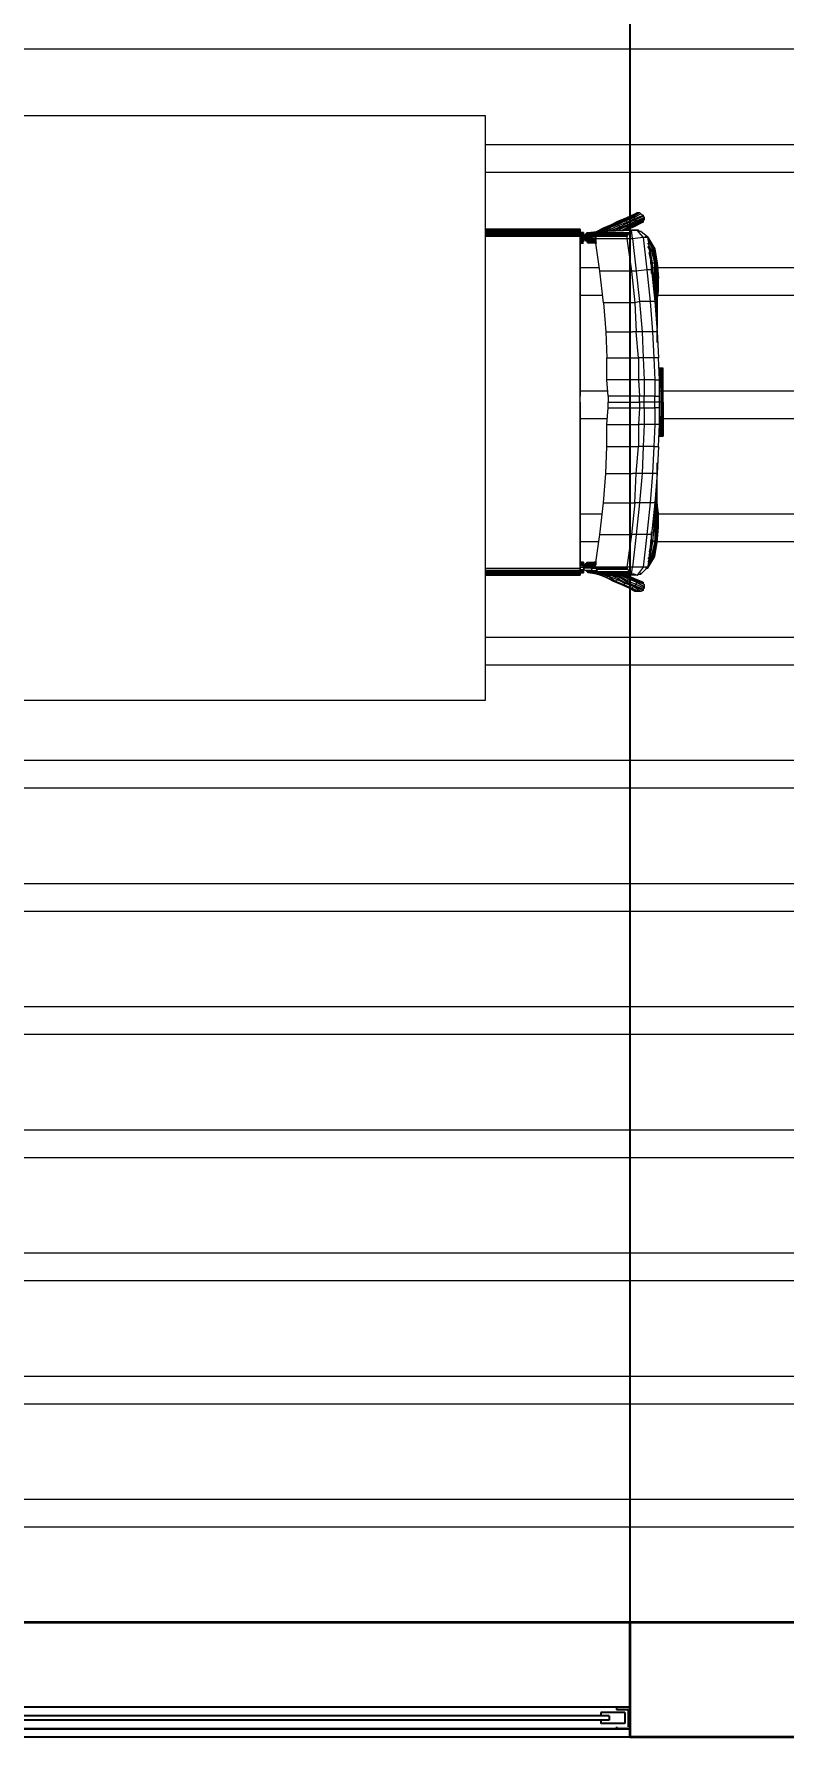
# Model space of a CAD drawing. Header units: inches. Extents: x 2013 to 15569, y -2551 to 2524.
# Drawn here: x 8759.9 to 8851.7, y 644.3 to 852.7 of the extents above; entities that cross this region are included whole.
import ezdxf

# ---------------------------------------------------------------- set-up
doc = ezdxf.new("R2010")
doc.units = ezdxf.units.IN
doc.header["$MEASUREMENT"] = 0
doc.layers.get('0').update_dxf_attribs({"color": 80, "lineweight": 13})
for name, color, linetype, lineweight in [('A-DOOR-FULL', 90, 'Continuous', 25), ('A-FLOR-PATT', 8, 'Continuous', 18), ('A-FURN', 8, 'Continuous', 18), ('A-GLAZ-FULL', 4, 'Continuous', 25), ('A-WALL-FULL', 7, 'Continuous', 35)]:
    doc.layers.add(name, color=color, linetype=linetype, lineweight=lineweight)
doc.styles.add('ARIAL', font='Arial.ttf')
doc.dimstyles.new('TICK_36', dxfattribs={"dimtxt": 3.6, "dimasz": 3.6, "dimexe": 1.8, "dimexo": 1.2, "dimgap": 1.8, "dimtad": 0, "dimdec": 0, "dimzin": 0, "dimdsep": 46, "dimtxsty": 'ARIAL', "dimblk": 'OBLIQUE', "dimcen": 1.8, "dimdle": 1.8, "dimclrd": 256, "dimclrt": 256, "dimadec": 0, "dimazin": 0, "dimtfac": 1, "dimtdec": 0, "dimtmove": 1, "dimatfit": 3, "dimldrblk": 'OPEN90', "dimfxl": 1, "dimtfill": 1, "dimtolj": 1, "dimtzin": 0, "dimarcsym": 0})

# ---------------------------------------------------------------- blocks, each defined once
blk = doc.blocks.new('finestra 1')
at = {"layer": 'A-FLOR-PATT'}
for points in [[(43.0901, -91.3303), (43.0901, -91.3278), (43.0759, -91.3278), (43.0759, -91.3066), (43.0901, -91.3066), (43.0901, -91.3041), (43.0734, -91.3041), (43.0734, -91.3303)], [(43.8567, -91.3303), (43.8567, -91.3278), (43.8709, -91.3278), (43.8709, -91.3066), (43.8567, -91.3066), (43.8567, -91.3041), (43.8734, -91.3041), (43.8734, -91.3303)]]:
    blk.add_hatch(color=256, dxfattribs=at).paths.add_polyline_path(points)
at = {"layer": 'A-FURN'}
for p, q in [((43.0734, -91.2941), (43.8734, -91.2941)), ((43.8734, -91.4341), (43.0734, -91.4341))]:
    blk.add_line(p, q, dxfattribs=at)
at = {"layer": 'A-GLAZ-FULL'}
for p, q in [((43.0734, -91.3041), (43.8734, -91.3041)), ((43.0901, -91.3041), (43.0734, -91.3041)), ((43.0759, -91.3278), (43.0759, -91.3066)), ((43.0801, -91.3105), (43.1092, -91.3105)), ((43.0801, -91.3238), (43.0801, -91.3105)), ((43.8734, -91.3041), (43.0901, -91.3041)), ((43.0901, -91.3066), (43.0901, -91.3041)), ((43.1092, -91.3147), (43.1092, -91.3105)), ((43.8612, -91.3105), (43.832, -91.3105)), ((43.832, -91.3147), (43.832, -91.3105)), ((43.8612, -91.3238), (43.8612, -91.3105)), ((43.8734, -91.3041), (43.8734, -91.3303)), ((43.0734, -91.3303), (43.8734, -91.3303)), ((43.0901, -91.3278), (43.0759, -91.3278)), ((43.0801, -91.3238), (43.1092, -91.3238)), ((43.0901, -91.3303), (43.0901, -91.3278)), ((43.0992, -91.3147), (43.842, -91.3147)), ((43.0992, -91.3197), (43.0992, -91.3147)), ((43.0992, -91.3197), (43.842, -91.3197)), ((43.1092, -91.3238), (43.1092, -91.3197)), ((43.832, -91.3238), (43.832, -91.3197)), ((43.8612, -91.3238), (43.832, -91.3238)), ((43.842, -91.3147), (43.842, -91.3197))]:
    blk.add_line(p, q, dxfattribs=at)
at = {"layer": 'A-WALL-FULL'}
for p, q in [((43.0734, -91.2941), (43.0734, -91.4341)), ((43.8734, -91.4341), (43.8734, -91.2941))]:
    blk.add_line(p, q, dxfattribs=at)
blk = doc.blocks.new('a')
at = {"layer": 'A-FURN'}
for p, q in [((125.7422, -70.6028), (126.4422, -70.6028)), ((126.4422, -70.6028), (126.4422, -71.3178)), ((126.4422, -71.3178), (125.7422, -71.3178))]:
    blk.add_line(p, q, dxfattribs=at)
at = {"layer": 'A-FURN', "color": 7, "lineweight": 0}
for p, q in [((126.618, -70.7273), (126.6279, -70.7215)), ((126.6194, -70.7258), (126.6294, -70.7215)), ((126.6208, -70.7273), (126.6308, -70.7215)), ((126.6251, -70.7229), (126.6279, -70.7215)), ((126.6279, -70.7215), (126.6294, -70.7215)), ((126.6294, -70.7215), (126.6308, -70.7215)), ((126.6308, -70.7215), (126.6322, -70.7229)), ((126.4422, -70.7415), (126.558, -70.7415)), ((126.558, -70.7415), (126.4422, -70.7415)), ((126.558, -70.743), (126.558, -70.7415)), ((126.558, -70.7415), (126.558, -70.743)), ((126.578, -70.7444), (126.5865, -70.7401)), ((126.578, -70.7444), (126.5879, -70.7401)), ((126.5794, -70.7444), (126.5894, -70.7401)), ((126.5851, -70.743), (126.5922, -70.7401)), ((126.5865, -70.7401), (126.5965, -70.7358)), ((126.5865, -70.7401), (126.5879, -70.7401)), ((126.5879, -70.7401), (126.598, -70.7358)), ((126.5879, -70.7401), (126.5894, -70.7401)), ((126.5894, -70.7401), (126.5994, -70.7358)), ((126.5894, -70.743), (126.5937, -70.7401)), ((126.5894, -70.7401), (126.5922, -70.7401)), ((126.5922, -70.7401), (126.6008, -70.7358)), ((126.5922, -70.7401), (126.5937, -70.7401)), ((126.5922, -70.743), (126.5951, -70.7415)), ((126.5937, -70.7401), (126.6037, -70.7358)), ((126.5937, -70.7401), (126.5951, -70.7415)), ((126.5951, -70.7415), (126.6051, -70.7372)), ((126.5951, -70.7415), (126.5951, -70.743)), ((126.5965, -70.7358), (126.6051, -70.7315)), ((126.5965, -70.7358), (126.598, -70.7358)), ((126.5965, -70.743), (126.6065, -70.7387)), ((126.598, -70.7358), (126.608, -70.7315)), ((126.598, -70.7358), (126.5994, -70.7358)), ((126.5994, -70.7358), (126.6094, -70.7315)), ((126.5994, -70.7358), (126.6008, -70.7358)), ((126.6008, -70.7358), (126.6108, -70.7315)), ((126.6008, -70.7358), (126.6037, -70.7358)), ((126.6008, -70.743), (126.6065, -70.7401)), ((126.6037, -70.7358), (126.6137, -70.7315)), ((126.6037, -70.7358), (126.6051, -70.7372)), ((126.6051, -70.7315), (126.6151, -70.7273)), ((126.6051, -70.7315), (126.608, -70.7315)), ((126.6051, -70.7372), (126.6151, -70.733)), ((126.6051, -70.7372), (126.6065, -70.7387)), ((126.6051, -70.743), (126.6065, -70.7415)), ((126.6065, -70.7387), (126.6151, -70.7344)), ((126.6065, -70.7401), (126.6165, -70.7358)), ((126.6065, -70.7415), (126.6165, -70.7372)), ((126.6065, -70.7387), (126.6065, -70.7401)), ((126.6065, -70.7401), (126.6065, -70.7415)), ((126.6065, -70.7415), (126.6065, -70.743)), ((126.608, -70.7315), (126.618, -70.7273)), ((126.608, -70.7315), (126.6094, -70.7315)), ((126.6094, -70.7315), (126.6194, -70.7258)), ((126.6094, -70.7315), (126.6108, -70.7315)), ((126.6094, -70.743), (126.6165, -70.7387)), ((126.6108, -70.7315), (126.6208, -70.7273)), ((126.6108, -70.7315), (126.6137, -70.7315)), ((126.6122, -70.743), (126.6151, -70.7401)), ((126.6137, -70.7315), (126.6237, -70.7273)), ((126.6137, -70.7315), (126.6151, -70.733)), ((126.6137, -70.743), (126.6237, -70.7387)), ((126.6151, -70.7415), (126.6137, -70.743)), ((126.6137, -70.743), (126.6151, -70.7415)), ((126.6151, -70.7273), (126.6251, -70.7229)), ((126.6151, -70.7273), (126.618, -70.7273)), ((126.6151, -70.733), (126.6251, -70.7287)), ((126.6151, -70.7344), (126.6251, -70.7301)), ((126.6151, -70.733), (126.6151, -70.7344)), ((126.6151, -70.7344), (126.6165, -70.7358)), ((126.6151, -70.7401), (126.6251, -70.7358)), ((126.6151, -70.7415), (126.6251, -70.7372)), ((126.6165, -70.7387), (126.6151, -70.7401)), ((126.6151, -70.7401), (126.6151, -70.7415)), ((126.6151, -70.7415), (126.6151, -70.7415)), ((126.6165, -70.7358), (126.6265, -70.7315)), ((126.6165, -70.7372), (126.6265, -70.733)), ((126.6165, -70.7387), (126.6265, -70.7344)), ((126.6165, -70.7358), (126.6165, -70.7372)), ((126.6165, -70.7372), (126.6165, -70.7387)), ((126.618, -70.7273), (126.6194, -70.7258)), ((126.6194, -70.7258), (126.6208, -70.7273)), ((126.6208, -70.7273), (126.6237, -70.7273)), ((126.6237, -70.7273), (126.6322, -70.7229)), ((126.6237, -70.7273), (126.6251, -70.7287)), ((126.6237, -70.7387), (126.6322, -70.7344)), ((126.6251, -70.7372), (126.6237, -70.7387)), ((126.6251, -70.7287), (126.6351, -70.7244)), ((126.6251, -70.7301), (126.6351, -70.7258)), ((126.6251, -70.7287), (126.6251, -70.7301)), ((126.6251, -70.7301), (126.6265, -70.7315)), ((126.6251, -70.7358), (126.6351, -70.7315)), ((126.6251, -70.7372), (126.6351, -70.733)), ((126.6265, -70.7344), (126.6251, -70.7358)), ((126.6251, -70.7358), (126.6251, -70.7372)), ((126.6265, -70.7315), (126.6365, -70.7273)), ((126.6265, -70.733), (126.6365, -70.7287)), ((126.6265, -70.7344), (126.6365, -70.7301)), ((126.6265, -70.7315), (126.6265, -70.733)), ((126.6265, -70.733), (126.6265, -70.7344)), ((126.6322, -70.7229), (126.6351, -70.7244)), ((126.6351, -70.733), (126.6322, -70.7344)), ((126.6351, -70.7244), (126.6351, -70.7258)), ((126.6351, -70.7258), (126.6365, -70.7273)), ((126.6365, -70.7301), (126.6351, -70.7315)), ((126.6351, -70.7315), (126.6351, -70.733)), ((126.6365, -70.7273), (126.6365, -70.7287)), ((126.6365, -70.7287), (126.6365, -70.7301)), ((126.4422, -70.743), (126.558, -70.743)), ((126.4422, -70.7444), (126.558, -70.7444)), ((126.4422, -70.7458), (126.558, -70.7458)), ((126.4422, -70.7473), (126.558, -70.7473)), ((126.4422, -70.7487), (126.558, -70.7487)), ((126.4422, -70.7501), (126.558, -70.7501)), ((126.558, -70.7444), (126.558, -70.743)), ((126.558, -70.743), (126.558, -70.7444)), ((126.558, -70.7458), (126.558, -70.7444)), ((126.558, -70.7444), (126.558, -70.7458)), ((126.558, -70.7473), (126.558, -70.7458)), ((126.558, -70.7458), (126.558, -70.7473)), ((126.558, -70.7458), (126.5623, -70.7458)), ((126.558, -70.7458), (126.5623, -70.7458)), ((126.5623, -70.7458), (126.558, -70.7458)), ((126.558, -70.7458), (126.558, -70.7458)), ((126.558, -70.7487), (126.558, -70.7473)), ((126.558, -70.7473), (126.5623, -70.7473)), ((126.558, -70.7473), (126.558, -70.7487)), ((126.558, -70.7501), (126.558, -70.7487)), ((126.558, -70.7487), (126.5623, -70.7487)), ((126.558, -70.7487), (126.558, -70.7501)), ((126.558, -70.7501), (126.5623, -70.7501)), ((126.558, -70.7901), (126.558, -70.7501)), ((126.558, -70.7501), (126.558, -70.7901)), ((126.558, -70.7516), (126.5623, -70.7516)), ((126.558, -70.753), (126.5623, -70.753)), ((126.558, -70.7544), (126.5623, -70.7544)), ((126.558, -70.7558), (126.5623, -70.7558)), ((126.558, -70.7573), (126.5623, -70.7573)), ((126.5623, -70.7573), (126.558, -70.7573)), ((126.558, -70.7587), (126.5623, -70.7587)), ((126.5623, -70.7473), (126.5623, -70.7458)), ((126.5623, -70.7458), (126.5623, -70.7473)), ((126.5623, -70.7487), (126.5623, -70.7473)), ((126.5623, -70.7473), (126.5623, -70.7487)), ((126.5623, -70.7501), (126.5637, -70.7487)), ((126.5623, -70.7501), (126.5623, -70.7487)), ((126.5623, -70.7487), (126.5623, -70.7501)), ((126.5623, -70.7516), (126.5623, -70.7501)), ((126.5623, -70.7501), (126.5722, -70.7501)), ((126.5623, -70.7516), (126.5623, -70.7501)), ((126.5623, -70.7501), (126.5623, -70.7516)), ((126.5623, -70.753), (126.5623, -70.7516)), ((126.5623, -70.7516), (126.5623, -70.753)), ((126.5623, -70.753), (126.5623, -70.7516)), ((126.5623, -70.7516), (126.5722, -70.7516)), ((126.5623, -70.753), (126.5623, -70.7544)), ((126.5623, -70.753), (126.5623, -70.7544)), ((126.5637, -70.7544), (126.5623, -70.753)), ((126.5722, -70.753), (126.5623, -70.753)), ((126.5623, -70.7544), (126.5623, -70.7558)), ((126.5623, -70.7544), (126.5623, -70.7558)), ((126.5623, -70.7573), (126.5623, -70.7558)), ((126.5623, -70.7558), (126.5623, -70.7573)), ((126.5623, -70.7573), (126.5623, -70.7573)), ((126.5637, -70.7487), (126.5651, -70.7473)), ((126.5637, -70.7487), (126.5722, -70.7487)), ((126.5651, -70.7558), (126.5637, -70.7544)), ((126.5722, -70.7544), (126.5637, -70.7544)), ((126.5651, -70.7473), (126.5665, -70.7458)), ((126.5651, -70.7473), (126.5737, -70.7473)), ((126.5737, -70.7558), (126.5651, -70.7558)), ((126.5665, -70.7573), (126.5651, -70.7558)), ((126.5665, -70.7458), (126.5751, -70.7458)), ((126.5665, -70.7458), (126.568, -70.7458)), ((126.5751, -70.7573), (126.5665, -70.7573)), ((126.568, -70.7587), (126.5665, -70.7573)), ((126.568, -70.7458), (126.578, -70.7444)), ((126.568, -70.7458), (126.578, -70.7458)), ((126.568, -70.7458), (126.5694, -70.7458)), ((126.578, -70.7587), (126.568, -70.7587)), ((126.5694, -70.7587), (126.568, -70.7587)), ((126.5694, -70.7458), (126.5794, -70.7444)), ((126.5694, -70.7458), (126.5794, -70.7458)), ((126.578, -70.7587), (126.5694, -70.7587)), ((126.5722, -70.7487), (126.5737, -70.7473)), ((126.5722, -70.7501), (126.5722, -70.7487)), ((126.578, -70.7487), (126.5722, -70.7487)), ((126.5722, -70.7516), (126.5722, -70.7501)), ((126.578, -70.7501), (126.5722, -70.7501)), ((126.5765, -70.7516), (126.5722, -70.7516)), ((126.5722, -70.7516), (126.5722, -70.753)), ((126.5722, -70.7516), (126.5722, -70.7516)), ((126.5722, -70.753), (126.5765, -70.753)), ((126.5722, -70.753), (126.5722, -70.7544)), ((126.5722, -70.7544), (126.5737, -70.7558)), ((126.5722, -70.7544), (126.578, -70.7544)), ((126.5822, -70.7444), (126.5737, -70.7458)), ((126.5737, -70.7473), (126.5751, -70.7458)), ((126.5794, -70.7473), (126.5737, -70.7473)), ((126.5737, -70.7558), (126.5751, -70.7573)), ((126.5737, -70.7558), (126.578, -70.7558)), ((126.5751, -70.7458), (126.578, -70.7458)), ((126.5794, -70.7458), (126.5751, -70.7458)), ((126.5751, -70.7573), (126.578, -70.7587)), ((126.5751, -70.7573), (126.578, -70.7573)), ((126.578, -70.7501), (126.5765, -70.753)), ((126.5765, -70.753), (126.6151, -70.753)), ((126.5822, -70.793), (126.5765, -70.753)), ((126.5765, -70.753), (126.5765, -70.753)), ((126.578, -70.7444), (126.5794, -70.7444)), ((126.578, -70.7458), (126.5794, -70.7458)), ((126.5808, -70.7458), (126.578, -70.7458)), ((126.5794, -70.7473), (126.578, -70.7487)), ((126.578, -70.7487), (126.578, -70.7501)), ((126.578, -70.7487), (126.6165, -70.7487)), ((126.578, -70.7501), (126.6151, -70.7501)), ((126.578, -70.7587), (126.578, -70.7587)), ((126.5794, -70.7444), (126.5822, -70.7444)), ((126.5808, -70.7458), (126.5794, -70.7473)), ((126.5808, -70.7458), (126.5794, -70.7458)), ((126.5794, -70.7473), (126.618, -70.7473)), ((126.5822, -70.7444), (126.5808, -70.7458)), ((126.5808, -70.7458), (126.6194, -70.7458)), ((126.5851, -70.743), (126.5822, -70.7444)), ((126.5822, -70.7444), (126.6208, -70.743)), ((126.5865, -70.743), (126.5851, -70.743)), ((126.5851, -70.743), (126.6237, -70.743)), ((126.5865, -70.743), (126.6251, -70.743)), ((126.5937, -70.743), (126.6279, -70.743)), ((126.6165, -70.7487), (126.6151, -70.7501)), ((126.6151, -70.7501), (126.6151, -70.753)), ((126.6151, -70.753), (126.6222, -70.753)), ((126.6151, -70.753), (126.6208, -70.793)), ((126.618, -70.7473), (126.6165, -70.7487)), ((126.6194, -70.7458), (126.618, -70.7473)), ((126.6208, -70.743), (126.6194, -70.7458)), ((126.6222, -70.753), (126.6208, -70.743)), ((126.6237, -70.743), (126.6208, -70.743)), ((126.6222, -70.753), (126.6351, -70.7516)), ((126.6222, -70.753), (126.6265, -70.793)), ((126.6251, -70.743), (126.6237, -70.743)), ((126.6279, -70.743), (126.6251, -70.743)), ((126.6294, -70.743), (126.6279, -70.743)), ((126.6351, -70.7516), (126.6279, -70.743)), ((126.6308, -70.7444), (126.6294, -70.743)), ((126.6322, -70.7444), (126.6308, -70.7444)), ((126.6408, -70.7516), (126.6322, -70.7444)), ((126.6322, -70.7444), (126.6323, -70.7444)), ((126.6351, -70.7516), (126.6394, -70.7916)), ((126.6351, -70.7516), (126.6408, -70.7516)), ((126.6408, -70.7516), (126.6379, -70.7501)), ((126.6394, -70.7501), (126.6408, -70.7516)), ((126.6394, -70.7516), (126.6408, -70.7516)), ((126.6408, -70.7516), (126.6494, -70.7658)), ((126.648, -70.7658), (126.6408, -70.7516)), ((126.6494, -70.7658), (126.6408, -70.7516)), ((126.6408, -70.753), (126.6408, -70.7516)), ((126.6408, -70.7516), (126.6409, -70.7516)), ((126.6408, -70.7516), (126.6451, -70.7916)), ((126.6465, -70.7658), (126.6408, -70.7544)), ((126.6451, -70.7673), (126.6408, -70.7587)), ((126.6437, -70.7673), (126.6408, -70.763)), ((126.6423, -70.7673), (126.6437, -70.7673)), ((126.6451, -70.783), (126.6423, -70.7702)), ((126.6465, -70.783), (126.6437, -70.7673)), ((126.6437, -70.7673), (126.6451, -70.7673)), ((126.6437, -70.783), (126.6451, -70.783)), ((126.6451, -70.7673), (126.6465, -70.7658)), ((126.6494, -70.783), (126.6451, -70.7673)), ((126.6451, -70.783), (126.6465, -70.783)), ((126.6451, -70.7959), (126.6451, -70.783)), ((126.6508, -70.783), (126.6465, -70.7658)), ((126.6465, -70.7658), (126.648, -70.7658)), ((126.6465, -70.783), (126.6494, -70.783)), ((126.648, -70.8016), (126.6465, -70.783)), ((126.6494, -70.7658), (126.648, -70.7658)), ((126.6508, -70.783), (126.648, -70.7658)), ((126.6523, -70.783), (126.6494, -70.7658)), ((126.6494, -70.7658), (126.6523, -70.783)), ((126.6494, -70.783), (126.6508, -70.783)), ((126.6494, -70.8016), (126.6494, -70.783)), ((126.6523, -70.8016), (126.6508, -70.783)), ((126.6523, -70.783), (126.6508, -70.783)), ((126.6508, -70.8016), (126.6508, -70.783)), ((126.6537, -70.8016), (126.6523, -70.783)), ((126.6523, -70.783), (126.6537, -70.8016)), ((126.558, -70.8288), (126.558, -70.7901)), ((126.558, -70.7901), (126.558, -70.8288)), ((126.5865, -70.8316), (126.5822, -70.793)), ((126.6208, -70.793), (126.5822, -70.793)), ((126.6265, -70.793), (126.6208, -70.793)), ((126.6208, -70.793), (126.6251, -70.8316)), ((126.6394, -70.7916), (126.6265, -70.793)), ((126.6265, -70.793), (126.6308, -70.8302)), ((126.6394, -70.7916), (126.6437, -70.8302)), ((126.6451, -70.7916), (126.6394, -70.7916)), ((126.6451, -70.7916), (126.6494, -70.8302)), ((126.6465, -70.8016), (126.648, -70.8016)), ((126.648, -70.8016), (126.6494, -70.8016)), ((126.648, -70.8145), (126.648, -70.8016)), ((126.6494, -70.8016), (126.6508, -70.8016)), ((126.6494, -70.8173), (126.6494, -70.8016)), ((126.6508, -70.8016), (126.6523, -70.8016)), ((126.6508, -70.8173), (126.6508, -70.8016)), ((126.6537, -70.8016), (126.6523, -70.8016)), ((126.6523, -70.8173), (126.6523, -70.8016)), ((126.6523, -70.8173), (126.6537, -70.8016)), ((126.6537, -70.8173), (126.6537, -70.8016)), ((126.648, -70.8173), (126.6494, -70.8173)), ((126.6494, -70.8173), (126.6494, -70.8288)), ((126.6494, -70.8173), (126.6508, -70.8173)), ((126.6508, -70.8173), (126.6523, -70.8173)), ((126.6508, -70.8173), (126.6508, -70.8288)), ((126.6523, -70.8173), (126.6523, -70.8288)), ((126.6523, -70.8288), (126.6523, -70.8173)), ((126.6523, -70.8288), (126.6537, -70.8173)), ((126.6523, -70.8173), (126.6523, -70.8173)), ((126.558, -70.866), (126.558, -70.8288)), ((126.558, -70.8288), (126.558, -70.866)), ((126.6251, -70.8316), (126.5865, -70.8316)), ((126.5865, -70.8316), (126.5894, -70.8674)), ((126.6308, -70.8302), (126.6251, -70.8316)), ((126.6251, -70.8316), (126.6265, -70.8674)), ((126.6308, -70.8302), (126.6337, -70.8674)), ((126.6437, -70.8302), (126.6308, -70.8302)), ((126.6437, -70.8302), (126.6465, -70.8674)), ((126.6494, -70.8302), (126.6437, -70.8302)), ((126.6494, -70.8288), (126.6508, -70.8288)), ((126.6494, -70.8302), (126.6523, -70.8674)), ((126.6508, -70.8288), (126.6508, -70.8488)), ((126.6508, -70.8288), (126.6523, -70.8288)), ((126.6523, -70.8288), (126.6523, -70.8631)), ((126.6523, -70.8702), (126.6523, -70.8288)), ((126.6523, -70.8702), (126.6523, -70.8288)), ((126.6523, -70.8288), (126.6523, -70.8288)), ((126.558, -70.8988), (126.558, -70.866)), ((126.558, -70.866), (126.558, -70.8988)), ((126.5894, -70.8674), (126.6222, -70.8674)), ((126.5894, -70.8674), (126.5908, -70.8988)), ((126.6265, -70.8674), (126.6222, -70.8674)), ((126.6337, -70.8674), (126.6265, -70.8674)), ((126.6294, -70.8988), (126.6265, -70.8674)), ((126.6337, -70.8674), (126.6351, -70.8988)), ((126.6465, -70.8674), (126.6337, -70.8674)), ((126.6465, -70.8674), (126.648, -70.8988)), ((126.6523, -70.8674), (126.6465, -70.8674)), ((126.6523, -70.8674), (126.6537, -70.8988)), ((126.6523, -70.8745), (126.6523, -70.8702)), ((126.6523, -70.8702), (126.6523, -70.8702)), ((126.6523, -70.8802), (126.6523, -70.8702)), ((126.558, -70.926), (126.558, -70.8988)), ((126.558, -70.8988), (126.558, -70.926)), ((126.5908, -70.926), (126.5908, -70.8988)), ((126.5908, -70.8988), (126.6294, -70.8988)), ((126.6351, -70.8988), (126.6294, -70.8988)), ((126.6294, -70.8988), (126.6294, -70.926)), ((126.6351, -70.8988), (126.6365, -70.926)), ((126.648, -70.8988), (126.6351, -70.8988)), ((126.648, -70.8988), (126.6494, -70.926)), ((126.6537, -70.8988), (126.648, -70.8988)), ((126.6551, -70.926), (126.6537, -70.8988)), ((126.558, -70.946), (126.558, -70.926)), ((126.558, -70.926), (126.558, -70.946)), ((126.6294, -70.926), (126.5908, -70.926)), ((126.5922, -70.946), (126.5908, -70.926)), ((126.6365, -70.926), (126.6294, -70.926)), ((126.6294, -70.926), (126.6308, -70.946)), ((126.6365, -70.926), (126.6365, -70.946)), ((126.6494, -70.926), (126.6365, -70.926)), ((126.6494, -70.926), (126.6494, -70.946)), ((126.6494, -70.926), (126.6551, -70.926)), ((126.6551, -70.9117), (126.6537, -70.9117)), ((126.6537, -70.9117), (126.6551, -70.9117)), ((126.6551, -70.9117), (126.6551, -70.936)), ((126.6551, -70.9117), (126.6565, -70.9117)), ((126.6565, -70.9117), (126.6551, -70.9117)), ((126.6551, -70.946), (126.6551, -70.926)), ((126.6565, -70.9117), (126.6565, -70.9532)), ((126.6565, -70.9117), (126.658, -70.9117)), ((126.658, -70.9117), (126.6565, -70.9117)), ((126.6594, -70.9117), (126.658, -70.9117)), ((126.658, -70.9117), (126.658, -70.9532)), ((126.6594, -70.9117), (126.658, -70.9117)), ((126.6594, -70.9532), (126.6594, -70.9117)), ((126.558, -70.9532), (126.558, -70.946)), ((126.558, -70.9532), (126.558, -70.946)), ((126.5922, -70.946), (126.5922, -70.9532)), ((126.6308, -70.946), (126.5922, -70.946)), ((126.6365, -70.946), (126.6308, -70.946)), ((126.6308, -70.9532), (126.6308, -70.946)), ((126.6365, -70.9532), (126.6365, -70.946)), ((126.6494, -70.946), (126.6365, -70.946)), ((126.6494, -70.946), (126.6551, -70.946)), ((126.6494, -70.9532), (126.6494, -70.946)), ((126.6551, -70.9532), (126.6551, -70.946)), ((126.558, -70.9603), (126.558, -70.9532)), ((126.558, -70.9532), (126.558, -70.9603)), ((126.558, -70.9603), (126.558, -70.9818)), ((126.558, -70.9818), (126.558, -70.9603)), ((126.5908, -70.9803), (126.5922, -70.9603)), ((126.5922, -70.9603), (126.5922, -70.9532)), ((126.5922, -70.9532), (126.6308, -70.9532)), ((126.5922, -70.9603), (126.6308, -70.9603)), ((126.6308, -70.9603), (126.6294, -70.9803)), ((126.6365, -70.9532), (126.6308, -70.9532)), ((126.6308, -70.9532), (126.6308, -70.9603)), ((126.6308, -70.9603), (126.6365, -70.9603)), ((126.6494, -70.9532), (126.6365, -70.9532)), ((126.6365, -70.9603), (126.6365, -70.9532)), ((126.6365, -70.9603), (126.6494, -70.9603)), ((126.6365, -70.9603), (126.6365, -70.9803)), ((126.6551, -70.9532), (126.6494, -70.9532)), ((126.6494, -70.9603), (126.6494, -70.9532)), ((126.6551, -70.9603), (126.6494, -70.9603)), ((126.6494, -70.9603), (126.6494, -70.9803)), ((126.6551, -70.9603), (126.6551, -70.9532)), ((126.6565, -70.9532), (126.6551, -70.9532)), ((126.6551, -70.9803), (126.6551, -70.9603)), ((126.6551, -70.9703), (126.6551, -70.9947)), ((126.658, -70.9532), (126.6565, -70.9532)), ((126.6565, -70.9532), (126.6565, -70.9947)), ((126.6594, -70.9532), (126.658, -70.9532)), ((126.658, -70.9532), (126.658, -70.9947)), ((126.6594, -70.9532), (126.6594, -70.9947)), ((126.558, -70.9818), (126.558, -71.0089)), ((126.558, -71.0089), (126.558, -70.9818)), ((126.5908, -71.0075), (126.5908, -70.9803)), ((126.5908, -70.9803), (126.6294, -70.9803)), ((126.6365, -70.9803), (126.6294, -70.9803)), ((126.6294, -70.9803), (126.6294, -71.0075)), ((126.6365, -70.9803), (126.6351, -71.0075)), ((126.6494, -70.9803), (126.6365, -70.9803)), ((126.6494, -70.9803), (126.648, -71.0075)), ((126.6551, -70.9803), (126.6494, -70.9803)), ((126.6537, -71.0075), (126.6551, -70.9803)), ((126.558, -71.0089), (126.558, -71.0418)), ((126.558, -71.0418), (126.558, -71.0089)), ((126.5894, -71.0404), (126.5908, -71.0075)), ((126.5908, -71.0075), (126.6294, -71.0075)), ((126.6265, -71.0404), (126.6294, -71.0075)), ((126.6351, -71.0075), (126.6294, -71.0075)), ((126.6351, -71.0075), (126.6337, -71.0404)), ((126.648, -71.0075), (126.6351, -71.0075)), ((126.648, -71.0075), (126.6465, -71.0404)), ((126.648, -71.0075), (126.6537, -71.0075)), ((126.6537, -71.0075), (126.6523, -71.0404)), ((126.6537, -70.9947), (126.6551, -70.9947)), ((126.6551, -70.9947), (126.6537, -70.9947)), ((126.6551, -70.9947), (126.6565, -70.9947)), ((126.6565, -70.9947), (126.6551, -70.9947)), ((126.658, -70.9947), (126.6565, -70.9947)), ((126.6565, -70.9947), (126.658, -70.9947)), ((126.6594, -70.9947), (126.658, -70.9947)), ((126.658, -70.9947), (126.6594, -70.9947)), ((126.6523, -71.0375), (126.6523, -71.0275)), ((126.6523, -71.0375), (126.6523, -71.0318)), ((126.558, -71.0418), (126.558, -71.0776)), ((126.558, -71.0776), (126.558, -71.0418)), ((126.5865, -71.0761), (126.5894, -71.0404)), ((126.5894, -71.0404), (126.6222, -71.0404)), ((126.6265, -71.0404), (126.6222, -71.0404)), ((126.6251, -71.0761), (126.6265, -71.0404)), ((126.6337, -71.0404), (126.6265, -71.0404)), ((126.6337, -71.0404), (126.6308, -71.0761)), ((126.6465, -71.0404), (126.6337, -71.0404)), ((126.6465, -71.0404), (126.6437, -71.0761)), ((126.6523, -71.0404), (126.6465, -71.0404)), ((126.6523, -71.0404), (126.6494, -71.0761)), ((126.6523, -71.0776), (126.6523, -71.0375)), ((126.6523, -71.0776), (126.6523, -71.0375)), ((126.6523, -71.0776), (126.6523, -71.0433)), ((126.6508, -71.0776), (126.6508, -71.059)), ((126.558, -71.0776), (126.558, -71.1162)), ((126.558, -71.1162), (126.558, -71.0776)), ((126.5822, -71.1148), (126.5865, -71.0761)), ((126.5865, -71.0761), (126.6251, -71.0761)), ((126.6251, -71.0761), (126.6208, -71.1148)), ((126.6308, -71.0761), (126.6251, -71.0761)), ((126.6308, -71.0761), (126.6265, -71.1148)), ((126.6437, -71.0761), (126.6308, -71.0761)), ((126.6437, -71.0761), (126.6394, -71.1148)), ((126.6494, -71.0761), (126.6437, -71.0761)), ((126.6494, -71.0761), (126.6451, -71.1148)), ((126.6494, -71.089), (126.648, -71.0904)), ((126.648, -71.1061), (126.648, -71.0919)), ((126.6508, -71.0776), (126.6494, -71.0776)), ((126.6494, -71.0776), (126.6494, -71.089)), ((126.6508, -71.089), (126.6494, -71.089)), ((126.6494, -71.089), (126.6494, -71.1061)), ((126.6523, -71.0776), (126.6508, -71.0776)), ((126.6508, -71.0776), (126.6508, -71.089)), ((126.6523, -71.089), (126.6508, -71.089)), ((126.6508, -71.089), (126.6508, -71.1061)), ((126.6523, -71.089), (126.6523, -71.0776)), ((126.6523, -71.0776), (126.6523, -71.089)), ((126.6537, -71.089), (126.6523, -71.0776)), ((126.6523, -71.089), (126.6523, -71.089)), ((126.6537, -71.1061), (126.6523, -71.089)), ((126.6523, -71.089), (126.6523, -71.1061)), ((126.6537, -71.1061), (126.6537, -71.089)), ((126.558, -71.1162), (126.558, -71.1562)), ((126.558, -71.1562), (126.558, -71.1162)), ((126.5765, -71.1548), (126.5822, -71.1148)), ((126.5822, -71.1148), (126.6208, -71.1148)), ((126.6208, -71.1148), (126.6151, -71.1548)), ((126.6265, -71.1148), (126.6208, -71.1148)), ((126.6265, -71.1148), (126.6222, -71.1548)), ((126.6394, -71.1148), (126.6265, -71.1148)), ((126.6394, -71.1148), (126.6351, -71.1548)), ((126.6451, -71.1148), (126.6394, -71.1148)), ((126.6451, -71.1148), (126.6408, -71.1548)), ((126.6451, -71.1233), (126.6451, -71.1119)), ((126.648, -71.1061), (126.6465, -71.1061)), ((126.648, -71.1061), (126.6465, -71.1233)), ((126.6494, -71.1061), (126.648, -71.1061)), ((126.6508, -71.1061), (126.6494, -71.1061)), ((126.6494, -71.1061), (126.6494, -71.1233)), ((126.6523, -71.1061), (126.6508, -71.1061)), ((126.6508, -71.1061), (126.6508, -71.1233)), ((126.6523, -71.1061), (126.6508, -71.1247)), ((126.6523, -71.1247), (126.6537, -71.1061)), ((126.6537, -71.1061), (126.6523, -71.1061)), ((126.6523, -71.1247), (126.6537, -71.1061)), ((126.6451, -71.1233), (126.6423, -71.1362)), ((126.6451, -71.1233), (126.6437, -71.1233)), ((126.6465, -71.1233), (126.6437, -71.1405)), ((126.6465, -71.1233), (126.6451, -71.1233)), ((126.6494, -71.1233), (126.6451, -71.1405)), ((126.6494, -71.1233), (126.6465, -71.1233)), ((126.6508, -71.1233), (126.6465, -71.1405)), ((126.6508, -71.1247), (126.648, -71.1405)), ((126.6508, -71.1233), (126.6494, -71.1233)), ((126.6494, -71.1419), (126.6523, -71.1247)), ((126.6494, -71.1419), (126.6523, -71.1247)), ((126.6508, -71.1247), (126.6508, -71.1233)), ((126.6523, -71.1247), (126.6508, -71.1247)), ((126.4422, -71.1562), (126.558, -71.1562)), ((126.5623, -71.149), (126.558, -71.149)), ((126.558, -71.149), (126.5623, -71.149)), ((126.5623, -71.149), (126.558, -71.149)), ((126.558, -71.149), (126.558, -71.149)), ((126.5623, -71.1505), (126.558, -71.1505)), ((126.5623, -71.1519), (126.558, -71.1519)), ((126.5623, -71.1534), (126.558, -71.1534)), ((126.558, -71.1548), (126.5623, -71.1548)), ((126.558, -71.1591), (126.558, -71.1562)), ((126.558, -71.1562), (126.558, -71.1591)), ((126.558, -71.1577), (126.5623, -71.1577)), ((126.5623, -71.1505), (126.5623, -71.149)), ((126.5623, -71.149), (126.5623, -71.149)), ((126.5623, -71.149), (126.5623, -71.1505)), ((126.5623, -71.1505), (126.5623, -71.1519)), ((126.5623, -71.1505), (126.5623, -71.1519)), ((126.5623, -71.1519), (126.5623, -71.1534)), ((126.5623, -71.1534), (126.5637, -71.1519)), ((126.5623, -71.1519), (126.5623, -71.1534)), ((126.5623, -71.1534), (126.5623, -71.1548)), ((126.5623, -71.1548), (126.5623, -71.1534)), ((126.5623, -71.1534), (126.5722, -71.1534)), ((126.5623, -71.1548), (126.5623, -71.1534)), ((126.5623, -71.1548), (126.5623, -71.1577)), ((126.5623, -71.1562), (126.5623, -71.1548)), ((126.5623, -71.1548), (126.5722, -71.1548)), ((126.5623, -71.1548), (126.5623, -71.1577)), ((126.5722, -71.1562), (126.5623, -71.1562)), ((126.5637, -71.1591), (126.5623, -71.1562)), ((126.5623, -71.1577), (126.5623, -71.1591)), ((126.5623, -71.1577), (126.5623, -71.1591)), ((126.5637, -71.1519), (126.5651, -71.1505)), ((126.5637, -71.1519), (126.5722, -71.1519)), ((126.5651, -71.1505), (126.5665, -71.149)), ((126.5651, -71.1505), (126.5737, -71.1505)), ((126.5665, -71.149), (126.5751, -71.149)), ((126.5665, -71.149), (126.568, -71.149)), ((126.568, -71.149), (126.5694, -71.149)), ((126.568, -71.149), (126.578, -71.149)), ((126.5694, -71.149), (126.578, -71.149)), ((126.5737, -71.1505), (126.5722, -71.1519)), ((126.5722, -71.1519), (126.5722, -71.1534)), ((126.578, -71.1519), (126.5722, -71.1519)), ((126.5765, -71.1534), (126.5722, -71.1534)), ((126.5722, -71.1534), (126.5722, -71.1548)), ((126.5722, -71.1548), (126.5722, -71.1562)), ((126.5765, -71.1548), (126.5722, -71.1548)), ((126.5722, -71.1591), (126.5722, -71.1562)), ((126.5722, -71.1562), (126.578, -71.1562)), ((126.5751, -71.149), (126.5737, -71.1505)), ((126.578, -71.1505), (126.5737, -71.1505)), ((126.578, -71.149), (126.5751, -71.149)), ((126.578, -71.149), (126.5751, -71.149)), ((126.6151, -71.1548), (126.5765, -71.1548)), ((126.5765, -71.1548), (126.578, -71.1562)), ((126.578, -71.149), (126.578, -71.149)), ((126.578, -71.1577), (126.578, -71.1562)), ((126.578, -71.1562), (126.6151, -71.1562)), ((126.6165, -71.1577), (126.578, -71.1577)), ((126.578, -71.1577), (126.5794, -71.1605)), ((126.6151, -71.1562), (126.6151, -71.1548)), ((126.6222, -71.1548), (126.6151, -71.1548)), ((126.6151, -71.1562), (126.6165, -71.1577)), ((126.6165, -71.1577), (126.618, -71.1605)), ((126.6208, -71.1634), (126.6222, -71.1548)), ((126.6351, -71.1548), (126.6222, -71.1548)), ((126.6351, -71.1548), (126.6279, -71.1648)), ((126.6408, -71.1548), (126.6322, -71.1634)), ((126.6408, -71.1548), (126.6351, -71.1548)), ((126.6379, -71.1562), (126.6408, -71.1562)), ((126.6394, -71.1548), (126.6408, -71.1548)), ((126.6408, -71.1548), (126.6394, -71.1562)), ((126.6437, -71.1405), (126.6408, -71.1448)), ((126.6451, -71.1405), (126.6408, -71.149)), ((126.6465, -71.1405), (126.6408, -71.1534)), ((126.648, -71.1405), (126.6408, -71.1548)), ((126.6408, -71.1548), (126.6494, -71.1419)), ((126.6408, -71.1562), (126.6494, -71.1419)), ((126.6408, -71.1548), (126.6408, -71.1548)), ((126.6408, -71.1548), (126.6409, -71.1548)), ((126.6437, -71.1405), (126.6423, -71.1391)), ((126.6451, -71.1405), (126.6437, -71.1405)), ((126.6465, -71.1405), (126.6451, -71.1405)), ((126.648, -71.1405), (126.6465, -71.1405)), ((126.6494, -71.1419), (126.648, -71.1405)), ((126.558, -71.1591), (126.4422, -71.1591)), ((126.558, -71.1605), (126.4422, -71.1605)), ((126.558, -71.1619), (126.4422, -71.1619)), ((126.558, -71.1634), (126.4422, -71.1634)), ((126.4422, -71.1648), (126.558, -71.1648)), ((126.4422, -71.1648), (126.558, -71.1648)), ((126.558, -71.1648), (126.4422, -71.1648)), ((126.5623, -71.1591), (126.558, -71.1591)), ((126.558, -71.1605), (126.558, -71.1591)), ((126.558, -71.1591), (126.558, -71.1605)), ((126.5623, -71.1605), (126.558, -71.1605)), ((126.5623, -71.1605), (126.558, -71.1605)), ((126.558, -71.1619), (126.558, -71.1605)), ((126.558, -71.1605), (126.558, -71.1619)), ((126.558, -71.1634), (126.558, -71.1619)), ((126.558, -71.1619), (126.558, -71.1634)), ((126.558, -71.1619), (126.5623, -71.1619)), ((126.5623, -71.1619), (126.558, -71.1619)), ((126.558, -71.1648), (126.558, -71.1634)), ((126.558, -71.1634), (126.558, -71.1648)), ((126.558, -71.1648), (126.558, -71.1648)), ((126.558, -71.1648), (126.558, -71.1648)), ((126.5623, -71.1591), (126.5623, -71.1605)), ((126.5623, -71.1591), (126.5623, -71.1605)), ((126.5623, -71.1605), (126.5623, -71.1619)), ((126.5623, -71.1605), (126.5623, -71.1619)), ((126.5722, -71.1591), (126.5637, -71.1591)), ((126.5651, -71.1591), (126.5637, -71.1591)), ((126.5665, -71.1605), (126.5651, -71.1591)), ((126.5737, -71.1591), (126.5651, -71.1591)), ((126.568, -71.1619), (126.5665, -71.1605)), ((126.5751, -71.1605), (126.5665, -71.1605)), ((126.5694, -71.1619), (126.568, -71.1619)), ((126.578, -71.1619), (126.568, -71.1619)), ((126.578, -71.1634), (126.568, -71.1619)), ((126.5794, -71.1619), (126.5694, -71.1619)), ((126.5794, -71.1634), (126.5694, -71.1619)), ((126.5737, -71.1591), (126.5722, -71.1591)), ((126.5722, -71.1591), (126.578, -71.1591)), ((126.5751, -71.1605), (126.5737, -71.1591)), ((126.5737, -71.1591), (126.5794, -71.1591)), ((126.5737, -71.1619), (126.5822, -71.1634)), ((126.578, -71.1619), (126.5751, -71.1605)), ((126.5751, -71.1605), (126.5794, -71.1605)), ((126.5794, -71.1619), (126.578, -71.1619)), ((126.5865, -71.1662), (126.578, -71.1619)), ((126.578, -71.1619), (126.5808, -71.1619)), ((126.5879, -71.1662), (126.578, -71.1634)), ((126.5794, -71.1634), (126.578, -71.1634)), ((126.618, -71.1605), (126.5794, -71.1605)), ((126.5794, -71.1605), (126.5808, -71.1619)), ((126.5794, -71.1619), (126.5808, -71.1619)), ((126.5894, -71.1676), (126.5794, -71.1634)), ((126.5822, -71.1634), (126.5794, -71.1634)), ((126.6194, -71.1619), (126.5808, -71.1619)), ((126.5808, -71.1619), (126.5822, -71.1634)), ((126.6208, -71.1634), (126.5822, -71.1634)), ((126.5822, -71.1634), (126.5851, -71.1634)), ((126.5922, -71.1662), (126.5851, -71.1634)), ((126.6237, -71.1634), (126.5851, -71.1634)), ((126.5851, -71.1634), (126.5865, -71.1648)), ((126.6251, -71.1634), (126.5865, -71.1648)), ((126.5879, -71.1662), (126.5865, -71.1662)), ((126.5965, -71.1705), (126.5865, -71.1662)), ((126.5894, -71.1676), (126.5879, -71.1662)), ((126.598, -71.1719), (126.5879, -71.1662)), ((126.5937, -71.1662), (126.5894, -71.1648)), ((126.5922, -71.1662), (126.5894, -71.1676)), ((126.5994, -71.1719), (126.5894, -71.1676)), ((126.5922, -71.1648), (126.5951, -71.1648)), ((126.5937, -71.1662), (126.5922, -71.1662)), ((126.6008, -71.1719), (126.5922, -71.1662)), ((126.5951, -71.1648), (126.5937, -71.1662)), ((126.6037, -71.1705), (126.5937, -71.1662)), ((126.5951, -71.1648), (126.5951, -71.1648)), ((126.6051, -71.1691), (126.5951, -71.1648)), ((126.6279, -71.1648), (126.5951, -71.1648)), ((126.6065, -71.1676), (126.5965, -71.1648)), ((126.598, -71.1719), (126.5965, -71.1705)), ((126.6051, -71.1748), (126.5965, -71.1705)), ((126.5994, -71.1719), (126.598, -71.1719)), ((126.608, -71.1762), (126.598, -71.1719)), ((126.6008, -71.1719), (126.5994, -71.1719)), ((126.6094, -71.1762), (126.5994, -71.1719)), ((126.6065, -71.1662), (126.6008, -71.1648)), ((126.6037, -71.1705), (126.6008, -71.1719)), ((126.6108, -71.1762), (126.6008, -71.1719)), ((126.6051, -71.1691), (126.6037, -71.1705)), ((126.6137, -71.1748), (126.6037, -71.1705)), ((126.6051, -71.1648), (126.6065, -71.1648)), ((126.6065, -71.1676), (126.6051, -71.1691)), ((126.6051, -71.1691), (126.6151, -71.1748)), ((126.608, -71.1762), (126.6051, -71.1748)), ((126.6151, -71.1791), (126.6051, -71.1748)), ((126.6065, -71.1648), (126.6065, -71.1662)), ((126.6165, -71.1691), (126.6065, -71.1648)), ((126.6065, -71.1648), (126.6066, -71.1648)), ((126.6065, -71.1662), (126.6065, -71.1676)), ((126.6165, -71.1719), (126.6065, -71.1662)), ((126.6151, -71.1734), (126.6065, -71.1676)), ((126.618, -71.1805), (126.608, -71.1762)), ((126.6094, -71.1762), (126.608, -71.1762)), ((126.6094, -71.1648), (126.6165, -71.1676)), ((126.6194, -71.1805), (126.6094, -71.1762)), ((126.6108, -71.1762), (126.6094, -71.1762)), ((126.6137, -71.1748), (126.6108, -71.1762)), ((126.6208, -71.1805), (126.6108, -71.1762)), ((126.6151, -71.1662), (126.6122, -71.1648)), ((126.6137, -71.1648), (126.6237, -71.1691)), ((126.6151, -71.1648), (126.6137, -71.1648)), ((126.6137, -71.1648), (126.6151, -71.1648)), ((126.6237, -71.1791), (126.6137, -71.1748)), ((126.6151, -71.1748), (126.6137, -71.1748)), ((126.6251, -71.1691), (126.6151, -71.1648)), ((126.6151, -71.1648), (126.6151, -71.1662)), ((126.6251, -71.1705), (126.6151, -71.1662)), ((126.6165, -71.1676), (126.6151, -71.1662)), ((126.6165, -71.1719), (126.6151, -71.1734)), ((126.6151, -71.1748), (126.6151, -71.1734)), ((126.6251, -71.1777), (126.6151, -71.1734)), ((126.6251, -71.1791), (126.6151, -71.1748)), ((126.618, -71.1805), (126.6151, -71.1791)), ((126.6251, -71.1848), (126.6151, -71.1791)), ((126.6265, -71.1719), (126.6165, -71.1676)), ((126.6165, -71.1676), (126.6165, -71.1691)), ((126.6265, -71.1734), (126.6165, -71.1691)), ((126.6165, -71.1691), (126.6165, -71.1719)), ((126.6265, -71.1762), (126.6165, -71.1719)), ((126.618, -71.1605), (126.6194, -71.1619)), ((126.6194, -71.1619), (126.6208, -71.1634)), ((126.6208, -71.1634), (126.6237, -71.1634)), ((126.6237, -71.1791), (126.6208, -71.1805)), ((126.6237, -71.1634), (126.6251, -71.1634)), ((126.6237, -71.1691), (126.6322, -71.1734)), ((126.6237, -71.1691), (126.6251, -71.1691)), ((126.6251, -71.1791), (126.6237, -71.1791)), ((126.6322, -71.1848), (126.6237, -71.1791)), ((126.6251, -71.1634), (126.6279, -71.1648)), ((126.6351, -71.1734), (126.6251, -71.1691)), ((126.6251, -71.1691), (126.6251, -71.1705)), ((126.6351, -71.1748), (126.6251, -71.1705)), ((126.6251, -71.1705), (126.6265, -71.1719)), ((126.6265, -71.1762), (126.6251, -71.1777)), ((126.6351, -71.182), (126.6251, -71.1777)), ((126.6251, -71.1777), (126.6251, -71.1791)), ((126.6351, -71.1834), (126.6251, -71.1791)), ((126.6365, -71.1762), (126.6265, -71.1719)), ((126.6265, -71.1719), (126.6265, -71.1734)), ((126.6365, -71.1791), (126.6265, -71.1734)), ((126.6265, -71.1734), (126.6265, -71.1762)), ((126.6365, -71.1805), (126.6265, -71.1762)), ((126.6279, -71.1648), (126.6294, -71.1634)), ((126.6294, -71.1634), (126.6308, -71.1634)), ((126.6308, -71.1634), (126.6322, -71.1634)), ((126.6322, -71.1634), (126.6322, -71.1619)), ((126.6322, -71.1734), (126.6351, -71.1734)), ((126.6351, -71.1734), (126.6351, -71.1748)), ((126.6351, -71.1748), (126.6365, -71.1762)), ((126.6365, -71.1762), (126.6365, -71.1791)), ((126.6365, -71.1791), (126.6365, -71.1805)), ((126.6194, -71.1805), (126.618, -71.1805)), ((126.6279, -71.1848), (126.618, -71.1805)), ((126.6208, -71.1805), (126.6194, -71.1805)), ((126.6294, -71.1848), (126.6194, -71.1805)), ((126.6308, -71.1848), (126.6208, -71.1805)), ((126.6279, -71.1848), (126.6251, -71.1848)), ((126.6294, -71.1848), (126.6279, -71.1848)), ((126.6308, -71.1848), (126.6294, -71.1848)), ((126.6322, -71.1848), (126.6308, -71.1848)), ((126.6351, -71.1834), (126.6322, -71.1848)), ((126.6365, -71.1805), (126.6351, -71.182)), ((126.6351, -71.182), (126.6351, -71.1834))]:
    blk.add_line(p, q, dxfattribs=at)
blk = doc.blocks.new('_Oblique')
at = {"color": 0, "linetype": 'ByBlock', "lineweight": -2}
blk.add_line((-0.5, -0.5), (0.5, 0.5), dxfattribs=at)
blk = doc.blocks.new('*D97')
at = {"layer": 'A-DOOR-FULL', "color": 0, "lineweight": -2, "transparency": 16777216}
for p, q in [((8672.67, 649.12), (8672.67, 1123.85)), ((8832.87, 649.12), (8832.87, 1123.85))]:
    blk.add_line(p, q, dxfattribs=at)
at = {"layer": 'A-DOOR-FULL', "lineweight": -2, "transparency": 16777216}
for p, q in [((8670.87, 1122.05), (8747.17, 1122.05)), ((8834.67, 1122.05), (8758.37, 1122.05))]:
    blk.add_line(p, q, dxfattribs=at)
at = {"layer": 'Defpoints', "color": 0, "transparency": 16777216}
for p in [(8832.87, 1122.05), (8672.67, 647.92), (8832.87, 647.92)]:
    blk.add_point(p, dxfattribs=at)
at = {"layer": 'A-DOOR-FULL', "lineweight": -2, "transparency": 16777216, "xscale": 3.6, "yscale": 3.6, "zscale": 3.6, "rotation": 180}
blk.add_blockref('_Oblique', (8672.67, 1122.05), dxfattribs=at)
at = {"layer": 'A-DOOR-FULL', "lineweight": -2, "transparency": 16777216, "xscale": 3.6, "yscale": 3.6, "zscale": 3.6}
blk.add_blockref('_Oblique', (8832.87, 1122.05), dxfattribs=at)
at = {"layer": 'A-DOOR-FULL', "transparency": 16777216, "insert": (8752.77, 1122.05), "char_height": 3.6, "attachment_point": 5, "style": 'ARIAL', "bg_fill": 3, "box_fill_scale": 1.25, "bg_fill_color": 256, "bg_fill_true_color": 13158600, "bg_fill_transparency": 0}
blk.add_mtext('\\A1;160', dxfattribs=at)
blk = doc.blocks.new('_Open90')
at = {"color": 0, "linetype": 'ByBlock', "lineweight": -2}
for p, q in [((0, 0), (-1, 0)), ((-0.5, 0.5), (0, 0)), ((0, 0), (-0.5, -0.5))]:
    blk.add_line(p, q, dxfattribs=at)
blk = doc.blocks.new('*D99')
at = {"layer": 'A-DOOR-FULL', "color": 0, "lineweight": -2, "transparency": 16777216}
for p, q in [((8653.55, 659.51), (8653.55, 1070.63)), ((8939.91, 659.51), (8939.91, 1070.63))]:
    blk.add_line(p, q, dxfattribs=at)
at = {"layer": 'A-DOOR-FULL', "lineweight": -2, "transparency": 16777216}
for p, q in [((8651.75, 1068.83), (8790.92, 1068.83)), ((8941.71, 1068.83), (8802.53, 1068.83))]:
    blk.add_line(p, q, dxfattribs=at)
at = {"layer": 'Defpoints', "color": 0, "transparency": 16777216}
for p in [(8939.91, 1068.83), (8653.55, 658.31), (8939.91, 658.31)]:
    blk.add_point(p, dxfattribs=at)
at = {"layer": 'A-DOOR-FULL', "lineweight": -2, "transparency": 16777216, "xscale": 3.6, "yscale": 3.6, "zscale": 3.6, "rotation": 180}
blk.add_blockref('_Oblique', (8653.55, 1068.83), dxfattribs=at)
at = {"layer": 'A-DOOR-FULL', "lineweight": -2, "transparency": 16777216, "xscale": 3.6, "yscale": 3.6, "zscale": 3.6}
blk.add_blockref('_Oblique', (8939.91, 1068.83), dxfattribs=at)
at = {"layer": 'A-DOOR-FULL', "transparency": 16777216, "insert": (8796.73, 1068.83), "char_height": 3.6, "attachment_point": 5, "style": 'ARIAL', "bg_fill": 3, "box_fill_scale": 1.25, "bg_fill_color": 256, "bg_fill_true_color": 13158600, "bg_fill_transparency": 0}
blk.add_mtext('\\A1;286', dxfattribs=at)
blk = doc.blocks.new('*D101')
at = {"layer": 'A-DOOR-FULL', "color": 0, "lineweight": -2, "transparency": 16777216}
for p, q in [((8832.87, 659.51), (8832.87, 1123.85)), ((8939.91, 659.51), (8939.91, 1123.85))]:
    blk.add_line(p, q, dxfattribs=at)
at = {"layer": 'A-DOOR-FULL', "lineweight": -2, "transparency": 16777216}
for p, q in [((8831.07, 1122.05), (8880.78, 1122.05)), ((8941.71, 1122.05), (8892, 1122.05))]:
    blk.add_line(p, q, dxfattribs=at)
at = {"layer": 'Defpoints', "color": 0, "transparency": 16777216}
for p in [(8939.91, 1122.05), (8832.87, 658.31), (8939.91, 658.31)]:
    blk.add_point(p, dxfattribs=at)
at = {"layer": 'A-DOOR-FULL', "lineweight": -2, "transparency": 16777216, "xscale": 3.6, "yscale": 3.6, "zscale": 3.6, "rotation": 180}
blk.add_blockref('_Oblique', (8832.87, 1122.05), dxfattribs=at)
at = {"layer": 'A-DOOR-FULL', "lineweight": -2, "transparency": 16777216, "xscale": 3.6, "yscale": 3.6, "zscale": 3.6}
blk.add_blockref('_Oblique', (8939.91, 1122.05), dxfattribs=at)
at = {"layer": 'A-DOOR-FULL', "transparency": 16777216, "insert": (8886.39, 1122.05), "char_height": 3.6, "attachment_point": 5, "style": 'ARIAL', "bg_fill": 3, "box_fill_scale": 1.25, "bg_fill_color": 256, "bg_fill_true_color": 13158600, "bg_fill_transparency": 0}
blk.add_mtext('\\A1;107', dxfattribs=at)
blk = doc.blocks.new('*D102')
at = {"layer": 'A-DOOR-FULL', "color": 0, "lineweight": -2, "transparency": 16777216}
for p, q in [((8639.53, 659.51), (8639.53, 1159.54)), ((8953.93, 659.51), (8953.93, 1159.54))]:
    blk.add_line(p, q, dxfattribs=at)
at = {"layer": 'A-DOOR-FULL', "lineweight": -2, "transparency": 16777216}
for p, q in [((8637.73, 1157.74), (8790.96, 1157.74)), ((8955.73, 1157.74), (8802.5, 1157.74))]:
    blk.add_line(p, q, dxfattribs=at)
at = {"layer": 'Defpoints', "color": 0, "transparency": 16777216}
for p in [(8953.93, 1157.74), (8639.53, 658.31), (8953.93, 658.31)]:
    blk.add_point(p, dxfattribs=at)
at = {"layer": 'A-DOOR-FULL', "lineweight": -2, "transparency": 16777216, "xscale": 3.6, "yscale": 3.6, "zscale": 3.6, "rotation": 180}
blk.add_blockref('_Oblique', (8639.53, 1157.74), dxfattribs=at)
at = {"layer": 'A-DOOR-FULL', "lineweight": -2, "transparency": 16777216, "xscale": 3.6, "yscale": 3.6, "zscale": 3.6}
blk.add_blockref('_Oblique', (8953.93, 1157.74), dxfattribs=at)
at = {"layer": 'A-DOOR-FULL', "transparency": 16777216, "insert": (8796.73, 1157.74), "char_height": 3.6, "attachment_point": 5, "style": 'ARIAL', "bg_fill": 3, "box_fill_scale": 1.25, "bg_fill_color": 256, "bg_fill_true_color": 13158600, "bg_fill_transparency": 0}
blk.add_mtext('\\A1;314', dxfattribs=at)
blk = doc.blocks.new('*D139')
at = {"layer": 'A-DOOR-FULL', "color": 0, "lineweight": -2, "transparency": 16777216}
for p, q in [((8654.75, 644.29), (9022.59, 644.29)), ((8654.75, 343.34), (9022.59, 343.34))]:
    blk.add_line(p, q, dxfattribs=at)
at = {"layer": 'A-DOOR-FULL', "lineweight": -2, "transparency": 16777216}
for p, q in [((9020.79, 646.09), (9020.79, 499.24)), ((9020.79, 341.54), (9020.79, 488.39))]:
    blk.add_line(p, q, dxfattribs=at)
at = {"layer": 'Defpoints', "color": 0, "transparency": 16777216}
for p in [(8653.55, 644.29), (9020.79, 644.29), (8653.55, 343.34)]:
    blk.add_point(p, dxfattribs=at)
at = {"layer": 'A-DOOR-FULL', "lineweight": -2, "transparency": 16777216, "xscale": 3.6, "yscale": 3.6, "zscale": 3.6}
for p, rotation in [((9020.79, 644.29), 90), ((9020.79, 343.34), 270)]:
    blk.add_blockref('_Oblique', p, dxfattribs=dict(at, rotation=rotation))
at = {"layer": 'A-DOOR-FULL', "transparency": 16777216, "insert": (9020.79, 493.82), "char_height": 3.6, "attachment_point": 5, "rotation": 90, "style": 'ARIAL', "bg_fill": 3, "box_fill_scale": 1.25, "bg_fill_color": 256, "bg_fill_true_color": 13158600, "bg_fill_transparency": 0}
blk.add_mtext('\\A1;301', dxfattribs=at)

msp = doc.modelspace()

# ---------------------------------------------------------------- linework, layer by layer
at = {"layer": 'A-FURN'}
for p, q in [((8904.865, 850.895), (8639.96, 850.895)), ((8815.156, 839.244), (8904.865, 839.244)), ((8904.865, 835.817), (8815.156, 835.817)), ((8826.744, 824.167), (8829.11, 824.167)), ((8835.437, 824.167), (8904.865, 824.167)), ((8829.504, 820.739), (8826.744, 820.739)), ((8904.865, 820.739), (8835.816, 820.739)), ((8826.744, 809.089), (8830.125, 809.089)), ((8836.47, 809.089), (8904.865, 809.089)), ((8830.08, 805.661), (8826.744, 805.661)), ((8904.865, 805.661), (8836.47, 805.661)), ((8826.744, 794.011), (8829.451, 794.011)), ((8835.747, 794.011), (8904.865, 794.011)), ((8829.041, 790.584), (8826.744, 790.584)), ((8904.865, 790.584), (8835.37, 790.584)), ((8815.156, 778.933), (8904.865, 778.933)), ((8904.865, 775.506), (8815.156, 775.506)), ((8639.96, 763.856), (8904.865, 763.856)), ((8904.865, 760.428), (8639.96, 760.428)), ((8639.96, 748.778), (8904.865, 748.778)), ((8904.865, 745.35), (8639.96, 745.35)), ((8639.96, 733.7), (8904.865, 733.7)), ((8904.865, 730.273), (8639.96, 730.273)), ((8639.96, 718.622), (8904.865, 718.622)), ((8904.865, 715.195), (8639.96, 715.195)), ((8639.96, 703.545), (8904.865, 703.545)), ((8904.865, 700.117), (8639.96, 700.117)), ((8639.96, 688.467), (8904.865, 688.467)), ((8904.865, 685.039), (8639.96, 685.039)), ((8639.96, 673.389), (8904.865, 673.389)), ((8904.865, 669.962), (8639.96, 669.962)), ((8904.865, 658.311), (8639.96, 658.311))]:
    msp.add_line(p, q, dxfattribs=at)
at = {"layer": 'A-WALL-FULL'}
for p, q in [((8953.927, 658.311), (8639.529, 658.311)), ((8832.875, 644.293), (8853.8, 644.293))]:
    msp.add_line(p, q, dxfattribs=at)

# ---------------------------------------------------------------- block references
at = {"layer": 'A-FURN', "xscale": 100.1267427124976, "yscale": 100.1267427124976, "zscale": 100.1267427124976}
msp.add_blockref('a', (-3845.094, 7911.997), dxfattribs=at)
at = {"layer": 'A-WALL-FULL', "xscale": 100.1267427124976, "yscale": 100.1267427124976, "zscale": 100.1267427124976, "rotation": 180}
msp.add_blockref('finestra 1', (13145.674, -8496.683), dxfattribs=at)

# ---------------------------------------------------------------- next in the draw order: dimensions: what is measured, and where the dimension line sits
at = {"layer": 'A-DOOR-FULL'}
dim = msp.add_linear_dim(base=(8832.875, 1122.05), p1=(8672.672, 647.923), p2=(8832.875, 647.923), dimstyle='TICK_36', dxfattribs=at)
dim.commit()
dim.dimension.update_dxf_attribs({"geometry": '*D97', "text_midpoint": (8752.773, 1122.05)})
dim = msp.add_linear_dim(base=(9020.791, 644.293), p1=(8653.547, 343.338), p2=(8653.547, 644.293), angle=90, dimstyle='TICK_36', dxfattribs=at)
dim.commit()
dim.dimension.update_dxf_attribs({"geometry": '*D139', "text_midpoint": (9020.791, 493.816)})

# ---------------------------------------------------------------- next in the draw order: dimensions: what is measured, and where the dimension line sits
dim = msp.add_linear_dim(base=(8939.909, 1068.829), p1=(8653.547, 658.311), p2=(8939.909, 658.311), dimstyle='TICK_36', dxfattribs=at)
dim.commit()
dim.dimension.update_dxf_attribs({"geometry": '*D99', "text_midpoint": (8796.728, 1068.829)})

# ---------------------------------------------------------------- next in the draw order: dimensions: what is measured, and where the dimension line sits
dim = msp.add_linear_dim(base=(8939.909, 1122.05), p1=(8832.875, 658.311), p2=(8939.909, 658.311), dimstyle='TICK_36', dxfattribs=at)
dim.commit()
dim.dimension.update_dxf_attribs({"geometry": '*D101', "text_midpoint": (8886.392, 1122.05)})

# ---------------------------------------------------------------- next in the draw order: dimensions: what is measured, and where the dimension line sits
dim = msp.add_linear_dim(base=(8953.927, 1157.736), p1=(8639.529, 658.311), p2=(8953.927, 658.311), dimstyle='TICK_36', dxfattribs=at)
dim.commit()
dim.dimension.update_dxf_attribs({"geometry": '*D102', "text_midpoint": (8796.728, 1157.736)})

doc.saveas('drawing.dxf')
